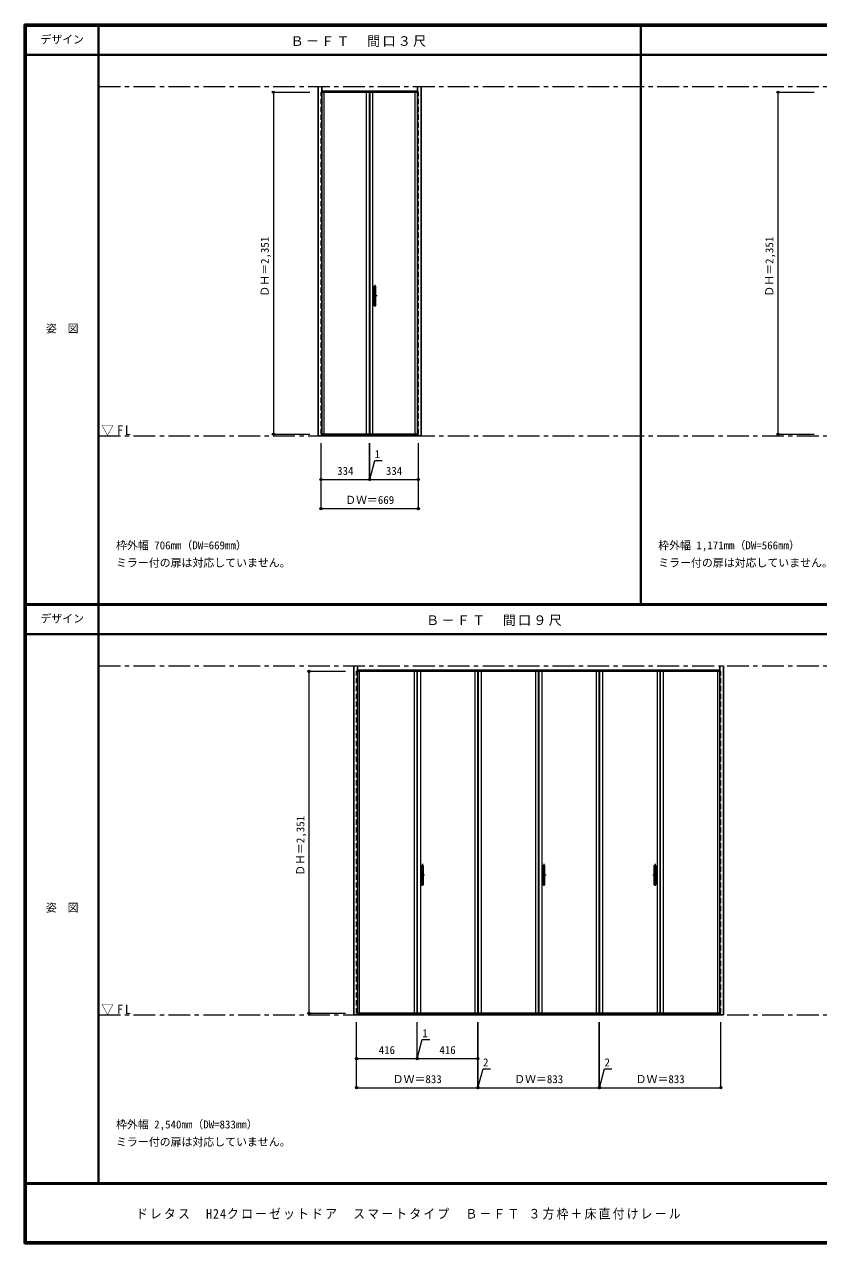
# Model space of a CAD drawing. Units: millimetres, scale not verified. Extents: x -6000 to 5700, y -4307 to 4260.
# Drawn here: x -6000 to -541, y -4205 to 4175 of the extents above; entities that cross this region are included whole.
import ezdxf
from ezdxf.enums import TextEntityAlignment as Align

# ---------------------------------------------------------------- set-up
doc = ezdxf.new("R2010")
doc.units = ezdxf.units.MM
doc.header["$LTSCALE"] = 30
doc.header["$PDMODE"] = 32
doc.header["$PDSIZE"] = 15
doc.linetypes.add('CHAIN1', pattern=[8, 5, -1, 1, -1])
doc.linetypes.add('DASHED1', pattern=[1.8, 1.2, -0.6])
for name, color, linetype, lineweight in [('0-1_通り芯', 4, 'CHAIN1', 9), ('0-2_扉', 3, 'Continuous', 25), ('0-3_仕上げ', 7, 'Continuous', 18), ('0-4_枠', 3, 'Continuous', 25), ('0-7_取手', 7, 'Continuous', 18), ('0-B_寸法', 7, 'Continuous', 9), ('F-1_枠', 6, 'Continuous', 40)]:
    doc.layers.add(name, color=color, linetype=linetype, lineweight=lineweight)
doc.layers.add('0-A_文字', color=7, linetype='Continuous')
doc.layers.add('F-A_文字', color=7, linetype='Continuous')
doc.styles.add('ＭＳ ゴシック', font='')
doc.styles.get('ＭＳ ゴシック').set_extended_font_data('MS Gothic')

msp = doc.modelspace()

# ---------------------------------------------------------------- linework, layer by layer
at = {"layer": '0-1_通り芯', "color": 7, "lineweight": 18}
for p, q in [((-5490, 3747), (5700, 3747)), ((-5490, 1347), (5700, 1347)), ((-5490, -233.5), (5700, -233.5)), ((-5490, -2633.5), (5700, -2633.5))]:
    msp.add_line(p, q, dxfattribs=at)
at = {"layer": '0-1_通り芯'}
for p, q in [((-3591.17, 2385.5), (-3591.17, 2231.5)), ((-3576.17, 2308.5), (-3606.17, 2308.5)), ((-3249.5, -1672), (-3279.5, -1672)), ((-3264.5, -1595), (-3264.5, -1749)), ((-2414.5, -1672), (-2444.5, -1672)), ((-2429.5, -1595), (-2429.5, -1749)), ((-1650.5, -1672), (-1680.5, -1672)), ((-1665.5, -1595), (-1665.5, -1749))]:
    msp.add_line(p, q, dxfattribs=at)
at = {"layer": '0-2_扉', "color": 4, "linetype": 'DASHED1', "lineweight": 9}
for p, q in [((-3955.67, 3709.5), (-3961.17, 3709.5)), ((-3961.17, 1358.5), (-3961.17, 3709.5)), ((-3297.67, 3709.5), (-3292.17, 3709.5)), ((-3292.17, 1358.5), (-3292.17, 3709.5)), ((-3955.67, 1358.5), (-3961.17, 1358.5)), ((-3297.67, 1358.5), (-3292.17, 1358.5)), ((-3716.5, -2622), (-3716.5, -271)), ((-3711, -271), (-3716.5, -271)), ((-1219, -271), (-1213.5, -271)), ((-1213.5, -2622), (-1213.5, -271)), ((-3711, -2622), (-3716.5, -2622)), ((-1219, -2622), (-1213.5, -2622))]:
    msp.add_line(p, q, dxfattribs=at)
at = {"layer": '0-2_扉'}
for p, q in [((-3955.67, 3709.5), (-3627.17, 3709.5)), ((-3627.17, 1358.5), (-3627.17, 3709.5)), ((-3626.17, 3709.5), (-3297.67, 3709.5)), ((-3626.17, 1358.5), (-3626.17, 3709.5)), ((-3955.67, 1358.5), (-3627.17, 1358.5)), ((-3626.17, 1358.5), (-3297.67, 1358.5)), ((-3711, -271), (-3300.5, -271)), ((-3300.5, -271), (-3300.5, -2622)), ((-3299.5, -271), (-2883.5, -271)), ((-3299.5, -271), (-3299.5, -2622)), ((-2883.5, -271), (-2883.5, -2622)), ((-2881.5, -271), (-2465.5, -271)), ((-2881.5, -271), (-2881.5, -2622)), ((-2465.5, -271), (-2465.5, -2622)), ((-2464.5, -271), (-2048.5, -271)), ((-2464.5, -271), (-2464.5, -2622)), ((-2048.5, -271), (-2048.5, -2622)), ((-2046.5, -271), (-1630.5, -271)), ((-2046.5, -271), (-2046.5, -2622)), ((-1630.5, -271), (-1630.5, -2622)), ((-1629.5, -271), (-1629.5, -2622)), ((-1629.5, -271), (-1219, -271)), ((-3711, -2622), (-3300.5, -2622)), ((-3299.5, -2622), (-2883.5, -2622)), ((-2881.5, -2622), (-2465.5, -2622)), ((-2464.5, -2622), (-2048.5, -2622)), ((-2046.5, -2622), (-1630.5, -2622)), ((-1629.5, -2622), (-1219, -2622))]:
    msp.add_line(p, q, dxfattribs=at)
at = {"layer": '0-3_仕上げ'}
for p, q in [((-3940.17, 1358.5), (-3940.17, 3709.5)), ((-3648.17, 1358.5), (-3648.17, 3709.5)), ((-3605.17, 1358.5), (-3605.17, 3709.5)), ((-3313.17, 1358.5), (-3313.17, 3709.5)), ((-3695.5, -2622), (-3695.5, -271)), ((-3321.5, -271), (-3321.5, -2622)), ((-3278.5, -271), (-3278.5, -2622)), ((-2904.5, -271), (-2904.5, -2622)), ((-2860.5, -271), (-2860.5, -2622)), ((-2486.5, -271), (-2486.5, -2622)), ((-2443.5, -271), (-2443.5, -2622)), ((-2069.5, -271), (-2069.5, -2622)), ((-2025.5, -271), (-2025.5, -2622)), ((-1651.5, -271), (-1651.5, -2622)), ((-1608.5, -271), (-1608.5, -2622)), ((-1234.5, -2622), (-1234.5, -271))]:
    msp.add_line(p, q, dxfattribs=at)
at = {"layer": '0-4_枠'}
for p, q in [((-3979.67, 1347), (-3979.67, 3747)), ((-3955.67, 1347), (-3955.67, 3747)), ((-3955.67, 3717), (-3297.67, 3717)), ((-3297.67, 1347), (-3297.67, 3747)), ((-3273.67, 1347), (-3273.67, 3747)), ((-3979.67, 1347), (-3273.67, 1347)), ((-3955.67, 1352), (-3297.67, 1352)), ((-3735, -2633.5), (-3735, -233.5)), ((-3711, -2633.5), (-3711, -233.5)), ((-1219, -2633.5), (-1219, -233.5)), ((-1195, -2633.5), (-1195, -233.5)), ((-3711, -263.5), (-1219, -263.5)), ((-3735, -2633.5), (-1195, -2633.5)), ((-3711, -2628.5), (-1219, -2628.5))]:
    msp.add_line(p, q, dxfattribs=at)
msp.add_lwpolyline([(-3273.67, 3692.09), (-3273.67, 3696.48), (-3273.67, 3747)], dxfattribs=at)
at = {"layer": '0-7_取手'}
for p, q in [((-3597.17, 2354.5), (-3597.17, 2372.5)), ((-3585.17, 2354.5), (-3585.17, 2372.5)), ((-3597.17, 2244.5), (-3597.17, 2262.5)), ((-3585.17, 2244.5), (-3585.17, 2262.5)), ((-3270.5, -1626), (-3270.5, -1608)), ((-3258.5, -1626), (-3258.5, -1608)), ((-2435.5, -1626), (-2435.5, -1608)), ((-2423.5, -1626), (-2423.5, -1608)), ((-1671.5, -1626), (-1671.5, -1608)), ((-1659.5, -1626), (-1659.5, -1608)), ((-3270.5, -1736), (-3270.5, -1718)), ((-3258.5, -1736), (-3258.5, -1718)), ((-2435.5, -1736), (-2435.5, -1718)), ((-2423.5, -1736), (-2423.5, -1718)), ((-1671.5, -1736), (-1671.5, -1718)), ((-1659.5, -1736), (-1659.5, -1718))]:
    msp.add_line(p, q, dxfattribs=at)
at = {"layer": '0-7_取手', "color": 3, "lineweight": 25}
for p, q in [((-3596.17, 2242.5), (-3596.17, 2374.5)), ((-3587.17, 2375.5), (-3595.17, 2375.5)), ((-3586.17, 2242.5), (-3586.17, 2374.5)), ((-3595.17, 2241.5), (-3587.17, 2241.5)), ((-3269.5, -1738), (-3269.5, -1606)), ((-3260.5, -1605), (-3268.5, -1605)), ((-3259.5, -1738), (-3259.5, -1606)), ((-2434.5, -1738), (-2434.5, -1606)), ((-2425.5, -1605), (-2433.5, -1605)), ((-2424.5, -1738), (-2424.5, -1606)), ((-1670.5, -1738), (-1670.5, -1606)), ((-1661.5, -1605), (-1669.5, -1605)), ((-1660.5, -1738), (-1660.5, -1606)), ((-3268.5, -1739), (-3260.5, -1739)), ((-2433.5, -1739), (-2425.5, -1739)), ((-1669.5, -1739), (-1661.5, -1739))]:
    msp.add_line(p, q, dxfattribs=at)
at = {"layer": '0-7_取手'}
for centre, start, end in [((-3596.17, 2372.5), 90, 180), ((-3596.17, 2354.5), 180, 270), ((-3586.17, 2372.5), 0, 90), ((-3586.17, 2354.5), 270, 0), ((-3596.17, 2262.5), 90, 180), ((-3586.17, 2262.5), 0, 90), ((-3596.17, 2244.5), 180, 270), ((-3586.17, 2244.5), 270, 0), ((-3269.5, -1608), 90, 180), ((-3269.5, -1626), 180, 270), ((-3259.5, -1608), 0, 90), ((-3259.5, -1626), 270, 0), ((-2434.5, -1608), 90, 180), ((-2434.5, -1626), 180, 270), ((-2424.5, -1608), 0, 90), ((-2424.5, -1626), 270, 0), ((-1670.5, -1608), 90, 180), ((-1670.5, -1626), 180, 270), ((-1660.5, -1608), 0, 90), ((-1660.5, -1626), 270, 0), ((-3269.5, -1718), 90, 180), ((-3269.5, -1736), 180, 270), ((-3259.5, -1718), 0, 90), ((-3259.5, -1736), 270, 0), ((-2434.5, -1718), 90, 180), ((-2434.5, -1736), 180, 270), ((-2424.5, -1718), 0, 90), ((-2424.5, -1736), 270, 0), ((-1670.5, -1718), 90, 180), ((-1670.5, -1736), 180, 270), ((-1660.5, -1718), 0, 90), ((-1660.5, -1736), 270, 0)]:
    msp.add_arc(centre, 1, start, end, dxfattribs=at)
at = {"layer": '0-7_取手', "color": 3, "lineweight": 25}
for centre, start, end in [((-3595.17, 2374.5), 90, 180), ((-3587.17, 2374.5), 0, 90), ((-3595.17, 2242.5), 180, 270), ((-3587.17, 2242.5), 270, 0), ((-3268.5, -1606), 90, 180), ((-3260.5, -1606), 0, 90), ((-2433.5, -1606), 90, 180), ((-2425.5, -1606), 0, 90), ((-1669.5, -1606), 90, 180), ((-1661.5, -1606), 0, 90), ((-3268.5, -1738), 180, 270), ((-3260.5, -1738), 270, 0), ((-2433.5, -1738), 180, 270), ((-2425.5, -1738), 270, 0), ((-1669.5, -1738), 180, 270), ((-1661.5, -1738), 270, 0)]:
    msp.add_arc(centre, 1, start, end, dxfattribs=at)
at = {"layer": '0-B_寸法', "color": 4}
for p, q in [((-4288.67, 3709.5), (-4038.67, 3709.5)), ((-4288.67, 3709.5), (-4288.67, 1358.5)), ((-820.5, 3709.5), (-570.5, 3709.5)), ((-820.5, 3709.5), (-820.5, 1358.5)), ((-4288.67, 1358.5), (-4038.67, 1358.5)), ((-820.5, 1358.5), (-570.5, 1358.5)), ((-3961.17, 847), (-3961.17, 1297)), ((-3292.17, 847), (-3292.17, 1297)), ((-3626.17, 1047), (-3292.17, 1047)), ((-3961.17, 847), (-3292.17, 847)), ((-4044, -271), (-3794, -271)), ((-4044, -271), (-4044, -2622)), ((-4044, -2622), (-3794, -2622)), ((-3716.5, -3133.5), (-3716.5, -2683.5)), ((-2883.5, -3133.5), (-2883.5, -2683.5)), ((-3299.5, -2933.5), (-2883.5, -2933.5)), ((-3716.5, -3133.5), (-2883.5, -3133.5))]:
    msp.add_line(p, q, dxfattribs=at)
for points in [[(-3961.17, 1047), (-3627.17, 1047), (-3627.17, 1297)], [(-3627.17, 1047), (-3626.17, 1047), (-3626.17, 1297)], [(-3626.67, 1047), (-3591.72, 1177.43), (-3540.93, 1177.43)], [(-3716.5, -2933.5), (-3300.5, -2933.5), (-3300.5, -2683.5)], [(-3300.5, -2933.5), (-3299.5, -2933.5), (-3299.5, -2683.5)], [(-2883.5, -3133.5), (-2881.5, -3133.5), (-2881.5, -2683.5)], [(-2881.5, -3133.5), (-2048.5, -3133.5), (-2048.5, -2683.5)], [(-2048.5, -3133.5), (-2046.5, -3133.5), (-2046.5, -2683.5)], [(-2046.5, -3133.5), (-1213.5, -3133.5), (-1213.5, -2683.5)], [(-3300, -2933.5), (-3265.05, -2803.07), (-3214.27, -2803.07)], [(-2882.5, -3133.5), (-2847.55, -3003.07), (-2796.77, -3003.07)], [(-2047.5, -3133.5), (-2012.55, -3003.07), (-1961.77, -3003.07)]]:
    msp.add_lwpolyline(points, dxfattribs=at)
at = {"layer": '0-B_寸法'}
for p in [(-4288.67, 3709.5), (-820.5, 3709.5), (-4288.67, 1358.5), (-820.5, 1358.5), (-3961.17, 1047), (-3627.17, 1047), (-3626.17, 1047), (-3292.17, 1047), (-3961.17, 847), (-3292.17, 847), (-4044, -271), (-4044, -2622), (-3716.5, -2933.5), (-3300.5, -2933.5), (-3299.5, -2933.5), (-2883.5, -2933.5), (-3716.5, -3133.5), (-2883.5, -3133.5), (-2881.5, -3133.5), (-2048.5, -3133.5), (-2046.5, -3133.5), (-1213.5, -3133.5)]:
    msp.add_point(p, dxfattribs=at)
at = {"layer": 'F-1_枠'}
for p, q in [((-6000, 4175), (5700, 4175)), ((-6000, 4175), (-6000, -4205)), ((-6000, 4170), (5700, 4170)), ((-6000, 4165), (5700, 4165)), ((-5995, 4175), (-5995, -4205)), ((-5990, 4175), (-5990, -4205)), ((-5490, 4175), (-5490, -3790)), ((-1763.33, 190.5), (-1763.33, 4175)), ((-6000, 3965), (5700, 3965)), ((-6000, 190.5), (5700, 190.5)), ((-6000, 187.5), (5700, 187.5)), ((-6000, 184.5), (5700, 184.5)), ((-6000, -15.5), (5700, -15.5)), ((5700, -3790), (-6000, -3790)), ((5700, -3795), (-6000, -3795)), ((5700, -4195), (-6000, -4195)), ((5700, -4200), (-6000, -4200)), ((5700, -4205), (-6000, -4205))]:
    msp.add_line(p, q, dxfattribs=at)

# ---------------------------------------------------------------- texts
at = {"layer": '0-A_文字', "style": 'ＭＳ ゴシック'}
for s, p in [('枠外幅 706mm（DW=669mm）', (-5370, 550.5)), ('枠外幅 1,171mm（DW=566mm）', (-1643.33, 550.5)), ('ミラー付の扉は対応していません。', (-5370, 430.5)), ('ミラー付の扉は対応していません。', (-1643.33, 430.5)), ('枠外幅 2,540mm（DW=833mm）', (-5370, -3430)), ('ミラー付の扉は対応していません。', (-5370, -3550))]:
    msp.add_text(s, height=54.99, dxfattribs=at).set_placement(p, align=Align.BOTTOM_LEFT)
at = {"layer": '0-A_文字', "char_height": 65.98, "attachment_point": 7, "style": 'ＭＳ ゴシック'}
for s, insert in [('\\T1.17;Ｂ－ＦＴ\u3000間口３尺', (-4170.42, 4020)), ('\\T1.26;\\W0.95;▽FL', (-5471.25, 1347)), ('\\T1.17;Ｂ－ＦＴ\u3000間口９尺', (-3238.75, 39.5)), ('\\T1.26;\\W0.95;▽FL', (-5471.25, -2633.5))]:
    msp.add_mtext(s, dxfattribs=dict(at, insert=insert))
at = {"layer": '0-B_寸法', "style": 'ＭＳ ゴシック'}
for p in [(-4303.67, 2303.25), (-835.5, 2303.25), (-4059, -1677.25)]:
    msp.add_text('ＤＨ＝2,351', height=54.99, rotation=90, dxfattribs=at).set_placement(p, align=Align.BOTTOM_LEFT)
for s, p in [('1', (-3591.72, 1177.43)), ('334', (-3850.42, 1062)), ('334', (-3515.42, 1062)), ('ＤＷ＝669', (-3795.42, 862)), ('1', (-3265.05, -2803.07)), ('416', (-3564.75, -2918.5)), ('416', (-3147.75, -2918.5)), ('2', (-2847.55, -3003.07)), ('2', (-2012.55, -3003.07)), ('ＤＷ＝833', (-3468.75, -3118.5)), ('ＤＷ＝833', (-2633.75, -3118.5)), ('ＤＷ＝833', (-1798.75, -3118.5))]:
    msp.add_text(s, height=54.99, dxfattribs=at).set_placement(p, align=Align.BOTTOM_LEFT)
at = {"layer": 'F-A_文字', "style": 'ＭＳ ゴシック'}
for s, p in [('デザイン', (-5890, 4027.5)), ('姿\u3000図', (-5852.5, 2040.25)), ('デザイン', (-5890, 47)), ('姿\u3000図', (-5852.5, -1940.25))]:
    msp.add_text(s, height=54.99, dxfattribs=at).set_placement(p, align=Align.BOTTOM_LEFT)
at = {"layer": 'F-A_文字', "insert": (-5233.04, -4040), "char_height": 65.98, "attachment_point": 7, "style": 'ＭＳ ゴシック'}
msp.add_mtext('\\T1.19;\\W0.9;ドレタス\u3000H24クローゼットドア\u3000スマートタイプ\u3000Ｂ－ＦＴ\\~３方枠＋床直付けレール', dxfattribs=at)

doc.saveas('drawing.dxf')
